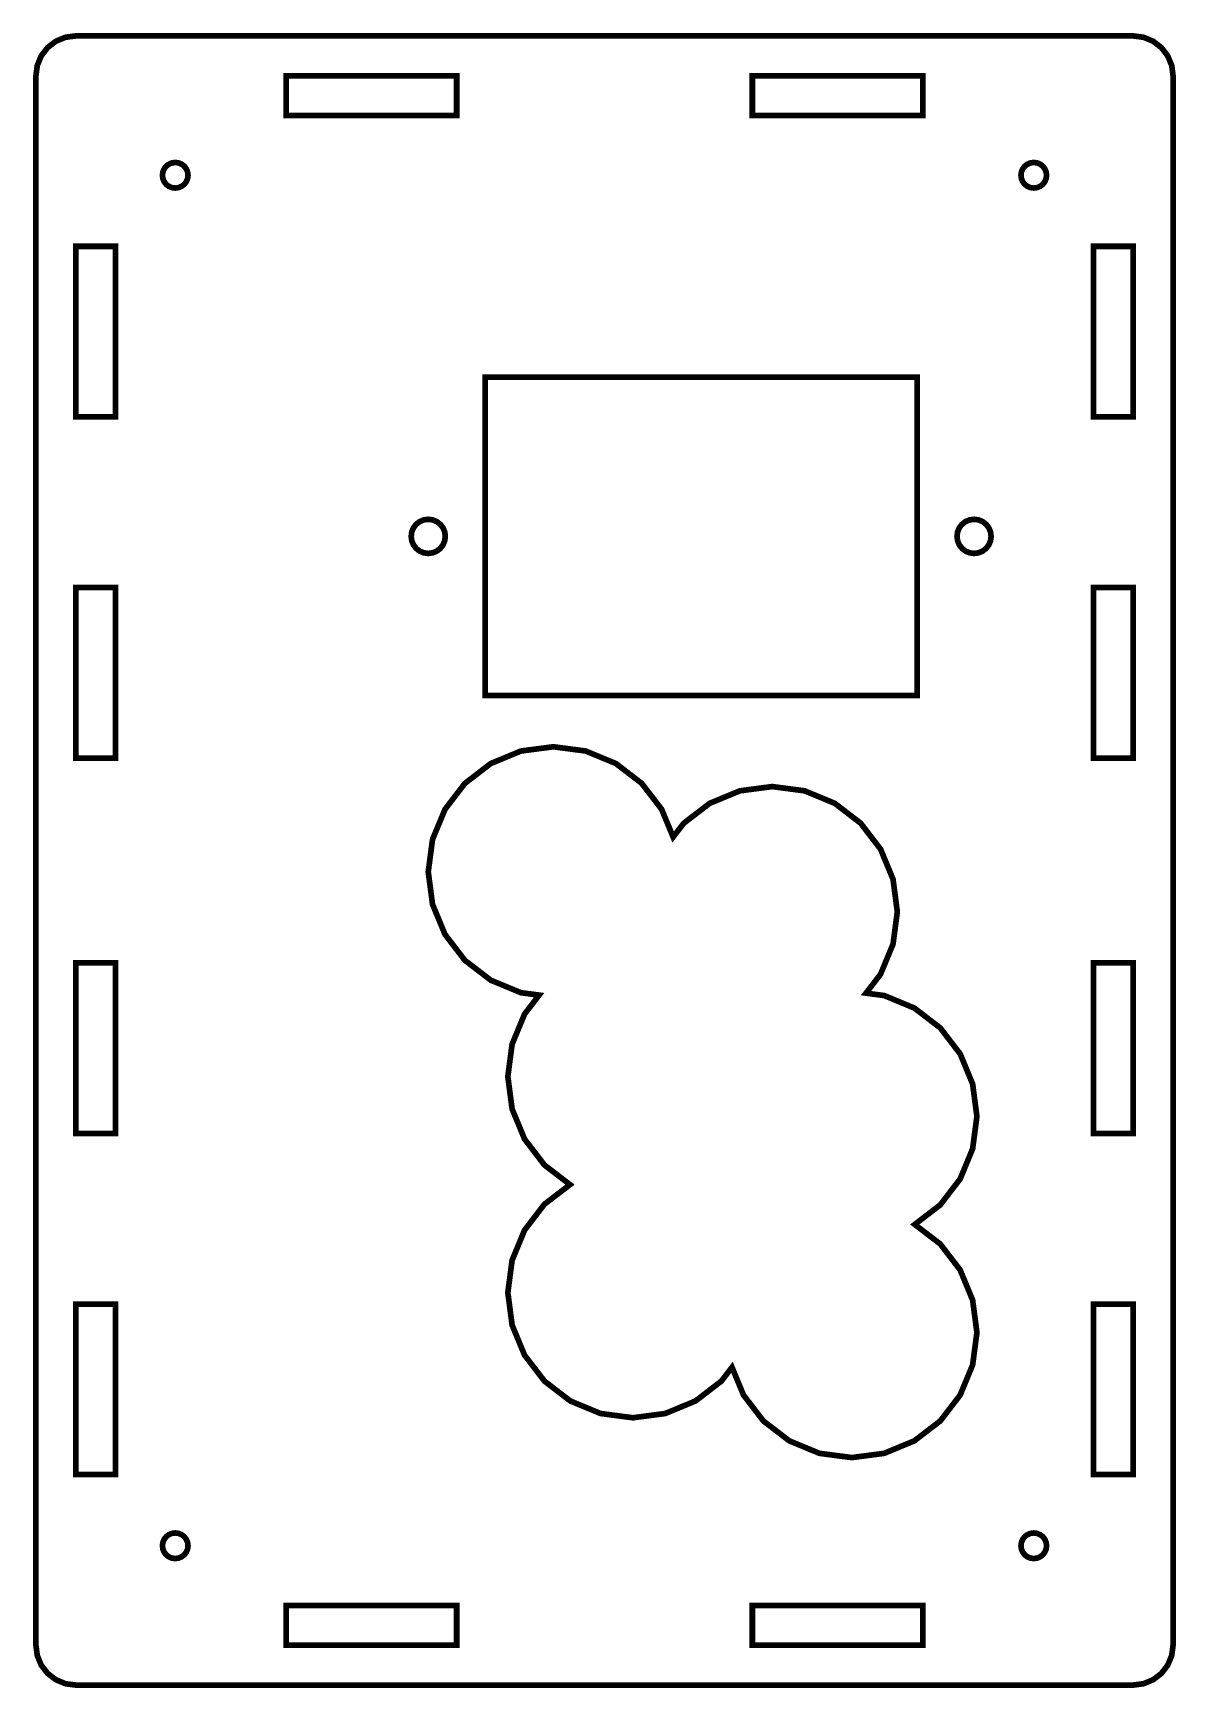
# Model space of a CAD drawing. Extents: x 0.4 to 8.3, y 0.4 to 11.8.
import ezdxf

# ---------------------------------------------------------------- set-up
doc = ezdxf.new("R2010")
doc.units = 0
doc.layers.get('0').update_dxf_attribs({"linetype": 'CONTINUOUS'})

msp = doc.modelspace()

# ---------------------------------------------------------------- linework, layer by layer
at = {"color": 5, "const_width": 0.03937}
for points in [[(7.99214, 11.8146), (0.669271, 11.8146), (0.597982, 11.8052), (0.531521, 11.7777), (0.474393, 11.7339), (0.43061, 11.6768), (0.403103, 11.6103), (0.393718, 11.5391), (0.393718, 0.672906), (0.403103, 0.601563), (0.43061, 0.535101), (0.474393, 0.478028), (0.531521, 0.434244), (0.597982, 0.406685), (0.669271, 0.397299), (7.99214, 0.397299), (8.06347, 0.406685), (8.12993, 0.434244), (8.18701, 0.478028), (8.23079, 0.535101), (8.25831, 0.601563), (8.26774, 0.672906), (8.26774, 11.5391), (8.25831, 11.6103), (8.23079, 11.6768), (8.18701, 11.7339), (8.12993, 11.7777), (8.06347, 11.8052), (7.99214, 11.8146)], [(2.12597, 11.2635), (2.12597, 11.5391), (3.30707, 11.5391), (3.30707, 11.2635), (2.12597, 11.2635)], [(6.53543, 11.2635), (5.35433, 11.2635), (5.35433, 11.5391), (6.53543, 11.5391), (6.53543, 11.2635)], [(1.33534, 10.9357), (1.35829, 10.9386), (1.38118, 10.9357), (1.40256, 10.9268), (1.4209, 10.9127), (1.435, 10.8944), (1.44385, 10.873), (1.44683, 10.85), (1.44385, 10.8272), (1.435, 10.8058), (1.4209, 10.7874), (1.40256, 10.7733), (1.38118, 10.7645), (1.35829, 10.7615), (1.33534, 10.7645), (1.31397, 10.7733), (1.29563, 10.7874), (1.28158, 10.8058), (1.27268, 10.8272), (1.26969, 10.85), (1.27268, 10.873), (1.28158, 10.8944), (1.29563, 10.9127), (1.31397, 10.9268), (1.33534, 10.9357)], [(7.30317, 10.9386), (7.32607, 10.9357), (7.34744, 10.9268), (7.36578, 10.9127), (7.37989, 10.8944), (7.38872, 10.873), (7.39171, 10.85), (7.38872, 10.8272), (7.37989, 10.8058), (7.36578, 10.7874), (7.34744, 10.7733), (7.32607, 10.7645), (7.30317, 10.7615), (7.28022, 10.7645), (7.25885, 10.7733), (7.2405, 10.7874), (7.22646, 10.8058), (7.21761, 10.8272), (7.21457, 10.85), (7.21761, 10.873), (7.22646, 10.8944), (7.2405, 10.9127), (7.25885, 10.9268), (7.28022, 10.9357), (7.30317, 10.9386)], [(0.944879, 10.358), (0.944879, 9.17681), (0.669271, 9.17681), (0.669271, 10.358), (0.944879, 10.358)], [(7.71653, 9.17681), (7.71653, 10.358), (7.99214, 10.358), (7.99214, 9.17681), (7.71653, 9.17681)], [(3.50396, 9.45242), (6.49604, 9.45242), (6.49604, 7.24772), (3.50396, 7.24772), (3.50396, 9.45242)], [(2.99214, 8.35004), (2.99615, 8.38064), (3.00797, 8.40912), (3.02669, 8.4336), (3.05117, 8.45236), (3.07964, 8.46414), (3.11025, 8.46815), (3.14079, 8.46414), (3.16928, 8.45236), (3.19374, 8.4336), (3.21251, 8.40912), (3.22433, 8.38064), (3.22835, 8.35004), (3.22433, 8.3195), (3.21251, 8.29101), (3.19374, 8.26654), (3.16928, 8.24778), (3.14079, 8.236), (3.11025, 8.23193), (3.07964, 8.236), (3.05117, 8.24778), (3.02669, 8.26654), (3.00797, 8.29101), (2.99615, 8.3195), (2.99214, 8.35004)], [(6.94883, 8.45236), (6.97331, 8.4336), (6.99203, 8.40912), (7.00385, 8.38064), (7.00786, 8.35004), (7.00385, 8.3195), (6.99203, 8.29101), (6.97331, 8.26654), (6.94883, 8.24778), (6.92036, 8.236), (6.88976, 8.23193), (6.85921, 8.236), (6.83074, 8.24778), (6.80626, 8.26654), (6.78749, 8.29101), (6.77567, 8.3195), (6.77165, 8.35004), (6.77567, 8.38064), (6.78749, 8.40912), (6.80626, 8.4336), (6.83074, 8.45236), (6.85921, 8.46414), (6.88976, 8.46815), (6.92036, 8.46414), (6.94883, 8.45236)], [(0.944879, 7.99571), (0.944879, 6.81461), (0.669271, 6.81461), (0.669271, 7.99571), (0.944879, 7.99571)], [(7.71653, 7.99571), (7.99214, 7.99571), (7.99214, 6.81461), (7.71653, 6.81461), (7.71653, 7.99571)], [(6.4764, 5.08442), (6.65576, 4.94678), (6.7934, 4.76742), (6.87993, 4.55849), (6.90944, 4.33431), (6.87993, 4.11014), (6.7934, 3.90126), (6.65576, 3.72185), (6.55604, 3.64535), (6.47906, 3.58626), (6.65576, 3.45068), (6.7934, 3.27132), (6.87993, 3.06244), (6.90944, 2.83826), (6.87993, 2.6141), (6.7934, 2.40517), (6.65576, 2.22581), (6.4764, 2.08817), (6.26747, 2.00163), (6.04329, 1.97211), (5.81912, 2.00163), (5.61025, 2.08817), (5.43083, 2.22581), (5.29318, 2.40517), (5.2136, 2.59744), (5.14003, 2.50151), (4.96061, 2.36388), (4.75174, 2.27735), (4.52756, 2.24783), (4.30339, 2.27735), (4.09451, 2.36388), (3.9151, 2.50151), (3.77746, 2.68093), (3.69092, 2.88981), (3.6614, 3.11399), (3.69092, 3.33817), (3.77746, 3.54704), (3.9151, 3.72646), (4.09169, 3.86193), (4.01476, 3.92101), (3.9151, 3.99744), (3.77746, 4.17681), (3.69092, 4.38574), (3.6614, 4.60992), (3.69092, 4.8341), (3.77746, 5.04297), (3.87804, 5.17404), (3.75222, 5.1906), (3.54329, 5.27713), (3.36393, 5.41476), (3.22629, 5.59418), (3.13976, 5.80306), (3.11025, 6.02724), (3.13976, 6.25142), (3.22629, 6.46029), (3.36393, 6.63971), (3.54329, 6.77735), (3.75222, 6.86388), (3.9764, 6.89339), (4.20057, 6.86388), (4.40944, 6.77735), (4.58882, 6.63971), (4.72646, 6.46029), (4.80604, 6.26818), (4.87967, 6.3641), (5.05908, 6.50174), (5.26796, 6.58826), (5.49214, 6.61778), (5.71631, 6.58826), (5.92518, 6.50174), (6.1046, 6.3641), (6.24224, 6.18474), (6.32878, 5.97581), (6.35829, 5.75163), (6.32878, 5.52746), (6.24224, 5.31858), (6.14165, 5.1875), (6.26747, 5.17096), (6.4764, 5.08442)], [(0.944879, 5.39729), (0.944879, 4.21619), (0.669271, 4.21619), (0.669271, 5.39729), (0.944879, 5.39729)], [(7.71653, 5.39729), (7.99214, 5.39729), (7.99214, 4.21619), (7.71653, 4.21619), (7.71653, 5.39729)], [(0.669271, 3.0351), (0.944879, 3.0351), (0.944879, 1.854), (0.669271, 1.854), (0.669271, 3.0351)], [(7.99214, 1.854), (7.71653, 1.854), (7.71653, 3.0351), (7.99214, 3.0351), (7.99214, 1.854)], [(1.26969, 1.36187), (1.27268, 1.38482), (1.28158, 1.40614), (1.29563, 1.42453), (1.31397, 1.43858), (1.33534, 1.44743), (1.35829, 1.45047), (1.38118, 1.44743), (1.40256, 1.43858), (1.4209, 1.42453), (1.435, 1.40614), (1.44385, 1.38482), (1.44683, 1.36187), (1.44385, 1.33898), (1.435, 1.3176), (1.4209, 1.29926), (1.40256, 1.28516), (1.38118, 1.27631), (1.35829, 1.27327), (1.33534, 1.27631), (1.31397, 1.28516), (1.29563, 1.29926), (1.28158, 1.3176), (1.27268, 1.33898), (1.26969, 1.36187)], [(7.30317, 1.27327), (7.28022, 1.27631), (7.25885, 1.28516), (7.2405, 1.29926), (7.22646, 1.3176), (7.21761, 1.33898), (7.21457, 1.36187), (7.21761, 1.38482), (7.22646, 1.40614), (7.2405, 1.42453), (7.25885, 1.43858), (7.28022, 1.44743), (7.30317, 1.45047), (7.32607, 1.44743), (7.34744, 1.43858), (7.36578, 1.42453), (7.37989, 1.40614), (7.38872, 1.38482), (7.39171, 1.36187), (7.38872, 1.33898), (7.37989, 1.3176), (7.36578, 1.29926), (7.34744, 1.28516), (7.32607, 1.27631), (7.30317, 1.27327)], [(2.12597, 0.948514), (3.30707, 0.948514), (3.30707, 0.672906), (2.12597, 0.672906), (2.12597, 0.948514)], [(5.35433, 0.672906), (5.35433, 0.948514), (6.53543, 0.948514), (6.53543, 0.672906), (5.35433, 0.672906)]]:
    msp.add_lwpolyline(points, close=True, dxfattribs=at)

doc.saveas('drawing.dxf')
